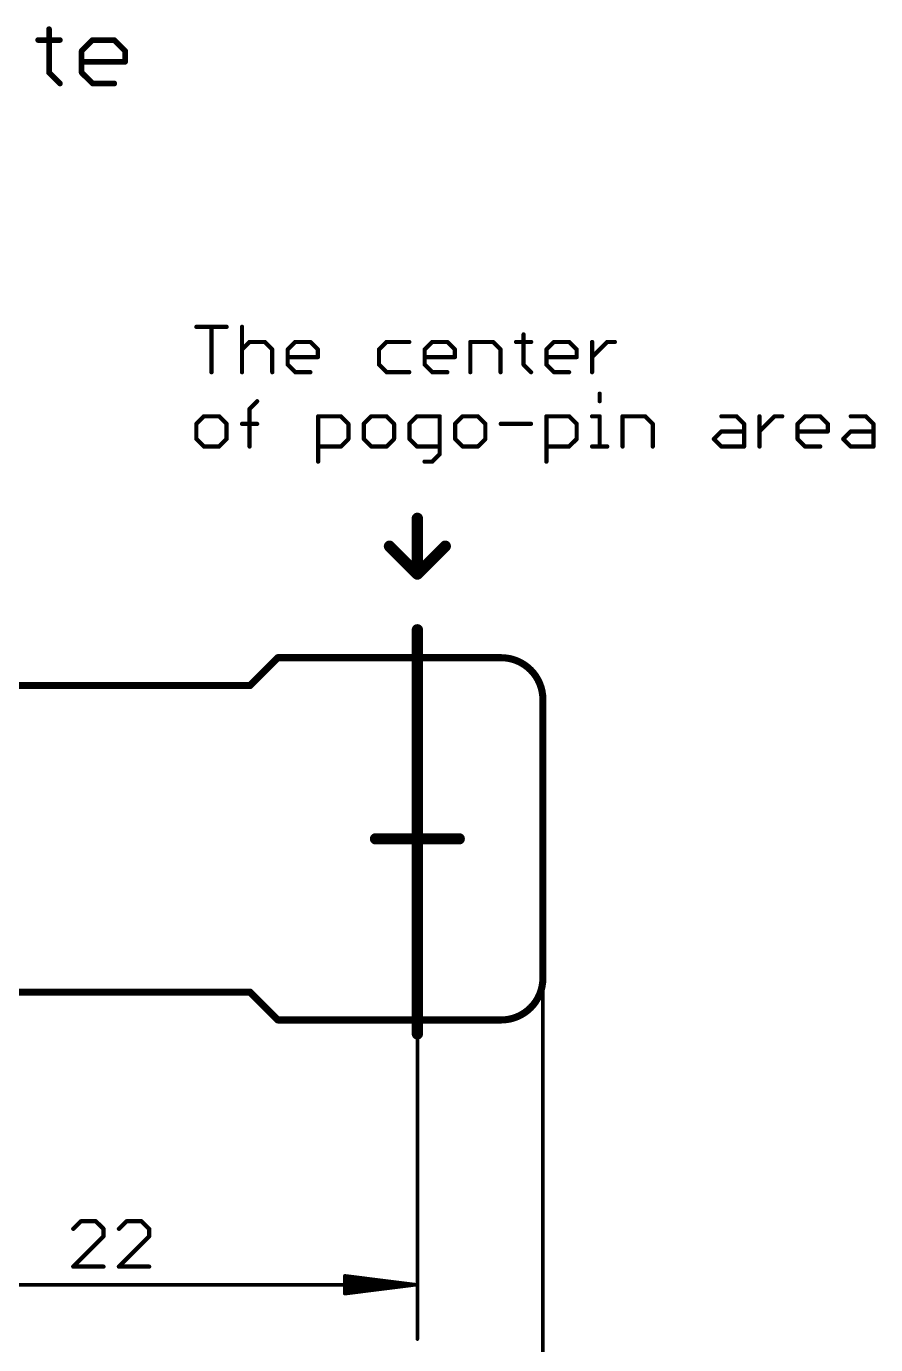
# Model space of a CAD drawing. Extents: x 0.5 to 91.4, y -23 to 48.9.
# Drawn here: x 60.98 to 91.43, y 0.85 to 48.15 of the extents above; entities that cross this region are included whole.
import ezdxf

# ---------------------------------------------------------------- set-up
doc = ezdxf.new("R2010")
doc.units = 0
doc.layers.add('20', color=214, linetype='CONTINUOUS')
doc.layers.add('51', color=251, linetype='CONTINUOUS')

msp = doc.modelspace()

# ---------------------------------------------------------------- linework, layer by layer
at = {"layer": '20', "const_width": 0.254}
for points in [[(70, 25.5), (69, 24.5)], [(78, 25.5), (70, 25.5)], [(69, 24.5), (58, 24.5)], [(79.5, 14), (79.5, 24)], [(58, 13.5), (69, 13.5)], [(69, 13.5), (70, 12.5)], [(70, 12.5), (78, 12.5)]]:
    msp.add_lwpolyline(points, dxfattribs=at)
at = {"layer": '20'}
for points, const_width in [([(70, 25.5635, 1), (70, 25.4365)], 0.127), ([(70.0449, 25.4551, 1), (69.9551, 25.5449)], 0.127), ([(79.5, 24, 0.4142), (78, 25.5)], 0.254), ([(78, 25.5635, 1), (78, 25.4365)], 0.127), ([(78, 25.4365, 1), (78, 25.5635)], 0.127), ([(68.9551, 24.5449, 1), (69.0449, 24.4551)], 0.127), ([(69, 24.4365, 1), (69, 24.5635)], 0.127), ([(79.5635, 24, 1), (79.4365, 24)], 0.127), ([(79.4365, 24, 1), (79.5635, 24)], 0.127), ([(78, 12.5, 0.4142), (79.5, 14)], 0.254), ([(79.5635, 14, 1), (79.4365, 14)], 0.127), ([(79.4365, 14, 1), (79.5635, 14)], 0.127), ([(69.0449, 13.5449, 1), (68.9551, 13.4551)], 0.127), ([(69, 13.4365, 1), (69, 13.5635)], 0.127), ([(70, 12.5635, 1), (70, 12.4365)], 0.127), ([(69.9551, 12.4551, 1), (70.0449, 12.5449)], 0.127), ([(78, 12.5635, 1), (78, 12.4365)], 0.127), ([(78, 12.4365, 1), (78, 12.5635)], 0.127)]:
    msp.add_lwpolyline(points, format="xyb", dxfattribs=dict(at, const_width=const_width))
at = {"layer": '51'}
for points, const_width in [([(61.7937, 48.0506), (61.7937, 46.4914)], 0.2032), ([(61.404, 47.6608), (62.1835, 47.6608)], 0.2032), ([(62.9631, 47.271), (63.3529, 47.6608)], 0.2032), ([(62.9631, 46.4914), (62.9631, 47.271)], 0.2032), ([(63.3529, 47.6608), (64.1325, 47.6608)], 0.2032), ([(64.1325, 47.6608), (64.5223, 47.271)], 0.2032), ([(64.5223, 47.271), (64.5223, 46.8812)], 0.2032), ([(64.5223, 46.8812), (62.9631, 46.8812)], 0.2032), ([(61.7937, 46.4914), (62.1835, 46.1016)], 0.2032), ([(63.3529, 46.1016), (62.9631, 46.4914)], 0.2032), ([(64.1325, 46.1016), (63.3529, 46.1016)], 0.2032), ([(67.0762, 37.3702), (68.1609, 37.3702)], 0.1524), ([(67.6185, 35.7432), (67.6185, 37.3702)], 0.1524), ([(68.7134, 37.3702), (68.7134, 35.7432)], 0.1524), ([(68.7134, 36.5567), (68.9845, 36.8279)], 0.1524), ([(68.9845, 36.8279), (69.5269, 36.8279)], 0.1524), ([(69.5269, 36.8279), (69.798, 36.5567)], 0.1524), ([(70.3505, 36.5567), (70.6217, 36.8279)], 0.1524), ([(70.6217, 36.8279), (71.164, 36.8279)], 0.1524), ([(71.164, 36.8279), (71.4352, 36.5567)], 0.1524), ([(73.896, 36.8279), (73.6248, 36.5567)], 0.1524), ([(74.7095, 36.8279), (73.896, 36.8279)], 0.1524), ([(75.262, 36.5567), (75.5331, 36.8279)], 0.1524), ([(75.5331, 36.8279), (76.0755, 36.8279)], 0.1524), ([(76.0755, 36.8279), (76.3466, 36.5567)], 0.1524), ([(76.8991, 35.7432), (76.8991, 36.8279)], 0.1524), ([(76.8991, 36.8279), (77.7126, 36.8279)], 0.1524), ([(77.7126, 36.8279), (77.9838, 36.5567)], 0.1524), ([(78.5363, 36.8279), (79.0786, 36.8279)], 0.1524), ([(78.8075, 37.099), (78.8075, 36.0144)], 0.1524), ([(79.6277, 36.5567), (79.8989, 36.8279)], 0.1524), ([(79.8989, 36.8279), (80.4412, 36.8279)], 0.1524), ([(80.4412, 36.8279), (80.7124, 36.5567)], 0.1524), ([(81.2649, 35.7432), (81.2649, 36.8279)], 0.1524), ([(81.2649, 36.2855), (81.8072, 36.8279)], 0.1524), ([(81.8072, 36.8279), (82.0784, 36.8279)], 0.1524), ([(69.798, 36.5567), (69.798, 35.7432)], 0.1524), ([(70.3505, 36.0144), (70.3505, 36.5567)], 0.1524), ([(71.4352, 36.5567), (71.4352, 36.2855)], 0.1524), ([(73.6248, 36.5567), (73.6248, 36.0144)], 0.1524), ([(75.262, 36.0144), (75.262, 36.5567)], 0.1524), ([(76.3466, 36.5567), (76.3466, 36.2855)], 0.1524), ([(77.9838, 36.5567), (77.9838, 35.7432)], 0.1524), ([(79.6277, 36.0144), (79.6277, 36.5567)], 0.1524), ([(80.7124, 36.5567), (80.7124, 36.2855)], 0.1524), ([(71.4352, 36.2855), (70.3505, 36.2855)], 0.1524), ([(70.6217, 35.7432), (70.3505, 36.0144)], 0.1524), ([(73.6248, 36.0144), (73.896, 35.7432)], 0.1524), ([(76.3466, 36.2855), (75.262, 36.2855)], 0.1524), ([(75.5331, 35.7432), (75.262, 36.0144)], 0.1524), ([(78.8075, 36.0144), (79.0786, 35.7432)], 0.1524), ([(80.7124, 36.2855), (79.6277, 36.2855)], 0.1524), ([(79.8989, 35.7432), (79.6277, 36.0144)], 0.1524), ([(71.164, 35.7432), (70.6217, 35.7432)], 0.1524), ([(73.896, 35.7432), (74.7095, 35.7432)], 0.1524), ([(76.0755, 35.7432), (75.5331, 35.7432)], 0.1524), ([(80.4412, 35.7432), (79.8989, 35.7432)], 0.1524), ([(81.5361, 34.9744), (81.5361, 34.7032)], 0.1524), ([(68.9845, 34.432), (69.2557, 34.7032)], 0.1524), ([(67.3474, 34.1609), (67.0762, 33.8897)], 0.1524), ([(67.8897, 34.1609), (67.3474, 34.1609)], 0.1524), ([(68.1609, 33.8897), (67.8897, 34.1609)], 0.1524), ([(68.9845, 33.0762), (68.9845, 34.432)], 0.1524), ([(71.442, 32.5339), (71.442, 34.1609)], 0.1524), ([(71.442, 34.1609), (72.2554, 34.1609)], 0.1524), ([(72.2554, 34.1609), (72.5266, 33.8897)], 0.1524), ([(73.3503, 34.1609), (73.0791, 33.8897)], 0.1524), ([(73.8926, 34.1609), (73.3503, 34.1609)], 0.1524), ([(74.1638, 33.8897), (73.8926, 34.1609)], 0.1524), ([(74.9874, 34.1609), (74.7163, 33.8897)], 0.1524), ([(75.8009, 34.1609), (74.9874, 34.1609)], 0.1524), ([(75.8009, 32.805), (75.8009, 34.1609)], 0.1524), ([(76.6246, 34.1609), (76.3534, 33.8897)], 0.1524), ([(77.1669, 34.1609), (76.6246, 34.1609)], 0.1524), ([(77.4381, 33.8897), (77.1669, 34.1609)], 0.1524), ([(79.6277, 32.5339), (79.6277, 34.1609)], 0.1524), ([(79.6277, 34.1609), (80.4412, 34.1609)], 0.1524), ([(80.4412, 34.1609), (80.7124, 33.8897)], 0.1524), ([(81.2649, 34.1609), (81.5361, 34.1609)], 0.1524), ([(81.5361, 34.1609), (81.5361, 33.0762)], 0.1524), ([(82.3563, 33.0762), (82.3563, 34.1609)], 0.1524), ([(82.3563, 34.1609), (83.1698, 34.1609)], 0.1524), ([(83.1698, 34.1609), (83.441, 33.8897)], 0.1524), ([(85.9018, 34.1609), (86.4441, 34.1609)], 0.1524), ([(86.4441, 34.1609), (86.7153, 33.8897)], 0.1524), ([(87.2678, 33.0762), (87.2678, 34.1609)], 0.1524), ([(87.2678, 33.6185), (87.8101, 34.1609)], 0.1524), ([(87.8101, 34.1609), (88.0813, 34.1609)], 0.1524), ([(88.6321, 33.8897), (88.9033, 34.1609)], 0.1524), ([(88.9033, 34.1609), (89.4456, 34.1609)], 0.1524), ([(89.4456, 34.1609), (89.7168, 33.8897)], 0.1524), ([(90.5404, 34.1609), (91.0827, 34.1609)], 0.1524), ([(91.0827, 34.1609), (91.3539, 33.8897)], 0.1524), ([(67.0762, 33.8897), (67.0762, 33.3474)], 0.1524), ([(68.1609, 33.3474), (68.1609, 33.8897)], 0.1524), ([(68.7134, 33.8897), (69.2557, 33.8897)], 0.1524), ([(72.5266, 33.8897), (72.5266, 33.3474)], 0.1524), ([(73.0791, 33.8897), (73.0791, 33.3474)], 0.1524), ([(74.1638, 33.3474), (74.1638, 33.8897)], 0.1524), ([(74.7163, 33.8897), (74.7163, 33.3474)], 0.1524), ([(76.3534, 33.8897), (76.3534, 33.3474)], 0.1524), ([(77.4381, 33.3474), (77.4381, 33.8897)], 0.1524), ([(77.9906, 33.8897), (79.0752, 33.8897)], 0.1524), ([(80.7124, 33.8897), (80.7124, 33.3474)], 0.1524), ([(83.441, 33.8897), (83.441, 33.0762)], 0.1524), ([(85.6306, 33.3474), (85.9018, 33.6185)], 0.1524), ([(85.9018, 33.6185), (86.7153, 33.6185)], 0.1524), ([(86.7153, 33.8897), (86.7153, 33.0762)], 0.1524), ([(88.6321, 33.3474), (88.6321, 33.8897)], 0.1524), ([(89.7168, 33.6185), (88.6321, 33.6185)], 0.1524), ([(89.7168, 33.8897), (89.7168, 33.6185)], 0.1524), ([(90.2692, 33.3474), (90.5404, 33.6185)], 0.1524), ([(90.5404, 33.6185), (91.3539, 33.6185)], 0.1524), ([(91.3539, 33.8897), (91.3539, 33.0762)], 0.1524), ([(67.0762, 33.3474), (67.3474, 33.0762)], 0.1524), ([(67.3474, 33.0762), (67.8897, 33.0762)], 0.1524), ([(67.8897, 33.0762), (68.1609, 33.3474)], 0.1524), ([(72.2554, 33.0762), (71.442, 33.0762)], 0.1524), ([(72.5266, 33.3474), (72.2554, 33.0762)], 0.1524), ([(73.0791, 33.3474), (73.3503, 33.0762)], 0.1524), ([(73.3503, 33.0762), (73.8926, 33.0762)], 0.1524), ([(73.8926, 33.0762), (74.1638, 33.3474)], 0.1524), ([(74.7163, 33.3474), (74.9874, 33.0762)], 0.1524), ([(74.9874, 33.0762), (75.8009, 33.0762)], 0.1524), ([(76.3534, 33.3474), (76.6246, 33.0762)], 0.1524), ([(76.6246, 33.0762), (77.1669, 33.0762)], 0.1524), ([(77.1669, 33.0762), (77.4381, 33.3474)], 0.1524), ([(80.4412, 33.0762), (79.6277, 33.0762)], 0.1524), ([(80.7124, 33.3474), (80.4412, 33.0762)], 0.1524), ([(81.2649, 33.0762), (81.8072, 33.0762)], 0.1524), ([(85.9018, 33.0762), (85.6306, 33.3474)], 0.1524), ([(86.7153, 33.0762), (85.9018, 33.0762)], 0.1524), ([(88.9033, 33.0762), (88.6321, 33.3474)], 0.1524), ([(89.4456, 33.0762), (88.9033, 33.0762)], 0.1524), ([(90.5404, 33.0762), (90.2692, 33.3474)], 0.1524), ([(91.3539, 33.0762), (90.5404, 33.0762)], 0.1524), ([(75.5298, 32.5339), (75.8009, 32.805)], 0.1524), ([(75.2586, 32.5339), (75.5298, 32.5339)], 0.1524), ([(75, 30.5), (75, 28.5)], 0.4064), ([(75, 28.5), (74, 29.5)], 0.4064), ([(75, 28.5), (76, 29.5)], 0.4064), ([(75, 26.5), (75, 12)], 0.4064), ([(79.5, 24), (79.5, -4.45)], 0.13), ([(73.5, 19), (76.5, 19)], 0.4064), ([(75, 19), (75, 1.05)], 0.13), ([(62.9326, 5.2777), (62.6615, 5.0065)], 0.1524), ([(63.4749, 5.2777), (62.9326, 5.2777)], 0.1524), ([(63.7461, 5.0065), (63.4749, 5.2777)], 0.1524), ([(64.5698, 5.2777), (64.2986, 5.0065)], 0.1524), ([(65.1121, 5.2777), (64.5698, 5.2777)], 0.1524), ([(65.3833, 5.0065), (65.1121, 5.2777)], 0.1524), ([(62.6615, 3.6507), (63.7461, 4.7354)], 0.1524), ([(63.7461, 4.7354), (63.7461, 5.0065)], 0.1524), ([(64.2986, 3.6507), (65.3833, 4.7354)], 0.1524), ([(65.3833, 4.7354), (65.3833, 5.0065)], 0.1524), ([(63.7461, 3.6507), (62.6615, 3.6507)], 0.1524), ([(65.3833, 3.6507), (64.2986, 3.6507)], 0.1524), ([(74.935, 3), (72.4, 3.3192)], 0.13), ([(72.4, 3.3192), (72.4, 2.6808)], 0.13), ([(74.935, 3), (72.4, 3.26)], 0.13), ([(53.065, 3), (74.935, 3)], 0.13), ([(74.935, 3), (72.4, 3.13)], 0.13), ([(72.4, 2.6808), (74.935, 3)], 0.13), ([(72.4, 2.87), (74.935, 3)], 0.13), ([(72.4, 2.74), (74.935, 3)], 0.13)]:
    msp.add_lwpolyline(points, dxfattribs=dict(at, const_width=const_width))
for points, const_width in [([(61.8445, 48.0506, 1), (61.7429, 48.0506)], 0.1016), ([(61.404, 47.7116, 1), (61.404, 47.61)], 0.1016), ([(62.1835, 47.61, 1), (62.1835, 47.7116)], 0.1016), ([(63.0139, 47.271, 1), (62.9123, 47.271)], 0.1016), ([(62.9272, 47.3069, 1), (62.9991, 47.2351)], 0.1016), ([(63.3529, 47.7116, 1), (63.3529, 47.61)], 0.1016), ([(63.3889, 47.6249, 1), (63.317, 47.6967)], 0.1016), ([(64.1685, 47.6967, 1), (64.0966, 47.6249)], 0.1016), ([(64.1325, 47.61, 1), (64.1325, 47.7116)], 0.1016), ([(64.5731, 47.271, 1), (64.4715, 47.271)], 0.1016), ([(64.4864, 47.2351, 1), (64.5583, 47.3069)], 0.1016), ([(62.9631, 46.932, 1), (62.9631, 46.8304)], 0.1016), ([(64.4715, 46.8812, 1), (64.5731, 46.8812)], 0.1016), ([(64.5223, 46.8304, 1), (64.5223, 46.932)], 0.1016), ([(61.8297, 46.5273, 1), (61.7578, 46.4555)], 0.1016), ([(61.7429, 46.4914, 1), (61.8445, 46.4914)], 0.1016), ([(62.9991, 46.5273, 1), (62.9272, 46.4555)], 0.1016), ([(62.9123, 46.4914, 1), (63.0139, 46.4914)], 0.1016), ([(62.1476, 46.0657, 1), (62.2195, 46.1375)], 0.1016), ([(63.3529, 46.1524, 1), (63.3529, 46.0508)], 0.1016), ([(63.317, 46.0657, 1), (63.3889, 46.1375)], 0.1016), ([(64.1325, 46.0508, 1), (64.1325, 46.1524)], 0.1016), ([(67.0762, 37.4083, 1), (67.0762, 37.3321)], 0.0762), ([(67.6566, 37.3702, 1), (67.5804, 37.3702)], 0.0762), ([(68.1609, 37.3321, 1), (68.1609, 37.4083)], 0.0762), ([(68.7515, 37.3702, 1), (68.6753, 37.3702)], 0.0762), ([(68.9845, 36.866, 1), (68.9845, 36.7898)], 0.0762), ([(69.0115, 36.8009, 1), (68.9576, 36.8548)], 0.0762), ([(69.5538, 36.8548, 1), (69.4999, 36.8009)], 0.0762), ([(69.5269, 36.7898, 1), (69.5269, 36.866)], 0.0762), ([(70.6217, 36.866, 1), (70.6217, 36.7898)], 0.0762), ([(70.6486, 36.8009, 1), (70.5947, 36.8548)], 0.0762), ([(71.1909, 36.8548, 1), (71.1371, 36.8009)], 0.0762), ([(71.164, 36.7898, 1), (71.164, 36.866)], 0.0762), ([(73.896, 36.866, 1), (73.896, 36.7898)], 0.0762), ([(73.9229, 36.8009, 1), (73.869, 36.8548)], 0.0762), ([(74.7095, 36.7898, 1), (74.7095, 36.866)], 0.0762), ([(75.5331, 36.866, 1), (75.5331, 36.7898)], 0.0762), ([(75.5601, 36.8009, 1), (75.5062, 36.8548)], 0.0762), ([(76.1024, 36.8548, 1), (76.0485, 36.8009)], 0.0762), ([(76.0755, 36.7898, 1), (76.0755, 36.866)], 0.0762), ([(76.9372, 36.8279, 1), (76.861, 36.8279)], 0.0762), ([(76.8991, 36.866, 1), (76.8991, 36.7898)], 0.0762), ([(77.7396, 36.8548, 1), (77.6857, 36.8009)], 0.0762), ([(77.7126, 36.7898, 1), (77.7126, 36.866)], 0.0762), ([(78.5363, 36.866, 1), (78.5363, 36.7898)], 0.0762), ([(78.8456, 37.099, 1), (78.7694, 37.099)], 0.0762), ([(79.0786, 36.7898, 1), (79.0786, 36.866)], 0.0762), ([(79.8989, 36.866, 1), (79.8989, 36.7898)], 0.0762), ([(79.9258, 36.8009, 1), (79.872, 36.8548)], 0.0762), ([(80.4682, 36.8548, 1), (80.4143, 36.8009)], 0.0762), ([(80.4412, 36.7898, 1), (80.4412, 36.866)], 0.0762), ([(81.303, 36.8279, 1), (81.2268, 36.8279)], 0.0762), ([(81.8072, 36.866, 1), (81.8072, 36.7898)], 0.0762), ([(81.8342, 36.8009, 1), (81.7803, 36.8548)], 0.0762), ([(82.0784, 36.7898, 1), (82.0784, 36.866)], 0.0762), ([(68.6864, 36.5836, 1), (68.7403, 36.5298)], 0.0762), ([(69.8361, 36.5567, 1), (69.7599, 36.5567)], 0.0762), ([(69.7711, 36.5298, 1), (69.825, 36.5836)], 0.0762), ([(70.3886, 36.5567, 1), (70.3124, 36.5567)], 0.0762), ([(70.3236, 36.5836, 1), (70.3775, 36.5298)], 0.0762), ([(71.4733, 36.5567, 1), (71.3971, 36.5567)], 0.0762), ([(71.4082, 36.5298, 1), (71.4621, 36.5836)], 0.0762), ([(73.6629, 36.5567, 1), (73.5867, 36.5567)], 0.0762), ([(73.5979, 36.5836, 1), (73.6518, 36.5298)], 0.0762), ([(75.3001, 36.5567, 1), (75.2239, 36.5567)], 0.0762), ([(75.235, 36.5836, 1), (75.2889, 36.5298)], 0.0762), ([(76.3847, 36.5567, 1), (76.3085, 36.5567)], 0.0762), ([(76.3197, 36.5298, 1), (76.3736, 36.5836)], 0.0762), ([(78.0219, 36.5567, 1), (77.9457, 36.5567)], 0.0762), ([(77.9569, 36.5298, 1), (78.0107, 36.5836)], 0.0762), ([(79.6658, 36.5567, 1), (79.5896, 36.5567)], 0.0762), ([(79.6008, 36.5836, 1), (79.6547, 36.5298)], 0.0762), ([(80.7505, 36.5567, 1), (80.6743, 36.5567)], 0.0762), ([(80.6854, 36.5298, 1), (80.7393, 36.5836)], 0.0762), ([(70.3505, 36.3236, 1), (70.3505, 36.2474)], 0.0762), ([(70.3775, 36.0413, 1), (70.3236, 35.9874)], 0.0762), ([(70.3124, 36.0144, 1), (70.3886, 36.0144)], 0.0762), ([(71.3971, 36.2855, 1), (71.4733, 36.2855)], 0.0762), ([(71.4352, 36.2474, 1), (71.4352, 36.3236)], 0.0762), ([(73.6518, 36.0413, 1), (73.5979, 35.9874)], 0.0762), ([(73.5867, 36.0144, 1), (73.6629, 36.0144)], 0.0762), ([(75.2889, 36.0413, 1), (75.235, 35.9874)], 0.0762), ([(75.262, 36.3236, 1), (75.262, 36.2474)], 0.0762), ([(75.2239, 36.0144, 1), (75.3001, 36.0144)], 0.0762), ([(76.3085, 36.2855, 1), (76.3847, 36.2855)], 0.0762), ([(76.3466, 36.2474, 1), (76.3466, 36.3236)], 0.0762), ([(78.8344, 36.0413, 1), (78.7805, 35.9874)], 0.0762), ([(78.7694, 36.0144, 1), (78.8456, 36.0144)], 0.0762), ([(79.6277, 36.3236, 1), (79.6277, 36.2474)], 0.0762), ([(79.6547, 36.0413, 1), (79.6008, 35.9874)], 0.0762), ([(79.5896, 36.0144, 1), (79.6658, 36.0144)], 0.0762), ([(80.6743, 36.2855, 1), (80.7505, 36.2855)], 0.0762), ([(80.7124, 36.2474, 1), (80.7124, 36.3236)], 0.0762), ([(81.2379, 36.3125, 1), (81.2918, 36.2586)], 0.0762), ([(67.5804, 35.7432, 1), (67.6566, 35.7432)], 0.0762), ([(68.6753, 35.7432, 1), (68.7515, 35.7432)], 0.0762), ([(69.7599, 35.7432, 1), (69.8361, 35.7432)], 0.0762), ([(70.6217, 35.7813, 1), (70.6217, 35.7051)], 0.0762), ([(70.5947, 35.7163, 1), (70.6486, 35.7701)], 0.0762), ([(71.164, 35.7051, 1), (71.164, 35.7813)], 0.0762), ([(73.896, 35.7813, 1), (73.896, 35.7051)], 0.0762), ([(73.869, 35.7163, 1), (73.9229, 35.7701)], 0.0762), ([(74.7095, 35.7051, 1), (74.7095, 35.7813)], 0.0762), ([(75.5331, 35.7813, 1), (75.5331, 35.7051)], 0.0762), ([(75.5062, 35.7163, 1), (75.5601, 35.7701)], 0.0762), ([(76.0755, 35.7051, 1), (76.0755, 35.7813)], 0.0762), ([(76.861, 35.7432, 1), (76.9372, 35.7432)], 0.0762), ([(77.9457, 35.7432, 1), (78.0219, 35.7432)], 0.0762), ([(79.0517, 35.7163, 1), (79.1056, 35.7701)], 0.0762), ([(79.8989, 35.7813, 1), (79.8989, 35.7051)], 0.0762), ([(79.872, 35.7163, 1), (79.9258, 35.7701)], 0.0762), ([(80.4412, 35.7051, 1), (80.4412, 35.7813)], 0.0762), ([(81.2268, 35.7432, 1), (81.303, 35.7432)], 0.0762), ([(81.5742, 34.9744, 1), (81.498, 34.9744)], 0.0762), ([(69.2826, 34.6762, 1), (69.2287, 34.7301)], 0.0762), ([(81.498, 34.7032, 1), (81.5742, 34.7032)], 0.0762), ([(67.3474, 34.199, 1), (67.3474, 34.1228)], 0.0762), ([(67.3743, 34.1339, 1), (67.3204, 34.1878)], 0.0762), ([(67.9166, 34.1878, 1), (67.8628, 34.1339)], 0.0762), ([(67.8897, 34.1228, 1), (67.8897, 34.199)], 0.0762), ([(69.0226, 34.432, 1), (68.9464, 34.432)], 0.0762), ([(68.9576, 34.459, 1), (69.0115, 34.4051)], 0.0762), ([(71.4801, 34.1609, 1), (71.4039, 34.1609)], 0.0762), ([(71.442, 34.199, 1), (71.442, 34.1228)], 0.0762), ([(72.2824, 34.1878, 1), (72.2285, 34.1339)], 0.0762), ([(72.2554, 34.1228, 1), (72.2554, 34.199)], 0.0762), ([(73.3503, 34.199, 1), (73.3503, 34.1228)], 0.0762), ([(73.3772, 34.1339, 1), (73.3233, 34.1878)], 0.0762), ([(73.9195, 34.1878, 1), (73.8657, 34.1339)], 0.0762), ([(73.8926, 34.1228, 1), (73.8926, 34.199)], 0.0762), ([(74.9874, 34.199, 1), (74.9874, 34.1228)], 0.0762), ([(75.0144, 34.1339, 1), (74.9605, 34.1878)], 0.0762), ([(75.839, 34.1609, 1), (75.7628, 34.1609)], 0.0762), ([(75.8009, 34.1228, 1), (75.8009, 34.199)], 0.0762), ([(76.6246, 34.199, 1), (76.6246, 34.1228)], 0.0762), ([(76.6515, 34.1339, 1), (76.5976, 34.1878)], 0.0762), ([(77.1939, 34.1878, 1), (77.14, 34.1339)], 0.0762), ([(77.1669, 34.1228, 1), (77.1669, 34.199)], 0.0762), ([(79.6658, 34.1609, 1), (79.5896, 34.1609)], 0.0762), ([(79.6277, 34.199, 1), (79.6277, 34.1228)], 0.0762), ([(80.4682, 34.1878, 1), (80.4143, 34.1339)], 0.0762), ([(80.4412, 34.1228, 1), (80.4412, 34.199)], 0.0762), ([(81.2649, 34.199, 1), (81.2649, 34.1228)], 0.0762), ([(81.5742, 34.1609, 1), (81.498, 34.1609)], 0.0762), ([(81.5361, 34.1228, 1), (81.5361, 34.199)], 0.0762), ([(82.3944, 34.1609, 1), (82.3182, 34.1609)], 0.0762), ([(82.3563, 34.199, 1), (82.3563, 34.1228)], 0.0762), ([(83.1968, 34.1878, 1), (83.1429, 34.1339)], 0.0762), ([(83.1698, 34.1228, 1), (83.1698, 34.199)], 0.0762), ([(85.9018, 34.199, 1), (85.9018, 34.1228)], 0.0762), ([(86.4711, 34.1878, 1), (86.4172, 34.1339)], 0.0762), ([(86.4441, 34.1228, 1), (86.4441, 34.199)], 0.0762), ([(87.3059, 34.1609, 1), (87.2297, 34.1609)], 0.0762), ([(87.8101, 34.199, 1), (87.8101, 34.1228)], 0.0762), ([(87.8371, 34.1339, 1), (87.7832, 34.1878)], 0.0762), ([(88.0813, 34.1228, 1), (88.0813, 34.199)], 0.0762), ([(88.9033, 34.199, 1), (88.9033, 34.1228)], 0.0762), ([(88.9302, 34.1339, 1), (88.8763, 34.1878)], 0.0762), ([(89.4725, 34.1878, 1), (89.4186, 34.1339)], 0.0762), ([(89.4456, 34.1228, 1), (89.4456, 34.199)], 0.0762), ([(90.5404, 34.199, 1), (90.5404, 34.1228)], 0.0762), ([(91.1097, 34.1878, 1), (91.0558, 34.1339)], 0.0762), ([(91.0827, 34.1228, 1), (91.0827, 34.199)], 0.0762), ([(67.1143, 33.8897, 1), (67.0381, 33.8897)], 0.0762), ([(67.0493, 33.9166, 1), (67.1031, 33.8628)], 0.0762), ([(68.199, 33.8897, 1), (68.1228, 33.8897)], 0.0762), ([(68.1339, 33.8628, 1), (68.1878, 33.9166)], 0.0762), ([(68.7134, 33.9278, 1), (68.7134, 33.8516)], 0.0762), ([(69.2557, 33.8516, 1), (69.2557, 33.9278)], 0.0762), ([(72.5647, 33.8897, 1), (72.4885, 33.8897)], 0.0762), ([(72.4997, 33.8628, 1), (72.5536, 33.9166)], 0.0762), ([(73.1172, 33.8897, 1), (73.041, 33.8897)], 0.0762), ([(73.0522, 33.9166, 1), (73.106, 33.8628)], 0.0762), ([(74.2019, 33.8897, 1), (74.1257, 33.8897)], 0.0762), ([(74.1368, 33.8628, 1), (74.1907, 33.9166)], 0.0762), ([(74.7544, 33.8897, 1), (74.6782, 33.8897)], 0.0762), ([(74.6893, 33.9166, 1), (74.7432, 33.8628)], 0.0762), ([(76.3915, 33.8897, 1), (76.3153, 33.8897)], 0.0762), ([(76.3265, 33.9166, 1), (76.3804, 33.8628)], 0.0762), ([(77.4762, 33.8897, 1), (77.4, 33.8897)], 0.0762), ([(77.4111, 33.8628, 1), (77.465, 33.9166)], 0.0762), ([(77.9906, 33.9278, 1), (77.9906, 33.8516)], 0.0762), ([(79.0752, 33.8516, 1), (79.0752, 33.9278)], 0.0762), ([(80.7505, 33.8897, 1), (80.6743, 33.8897)], 0.0762), ([(80.6854, 33.8628, 1), (80.7393, 33.9166)], 0.0762), ([(83.4791, 33.8897, 1), (83.4029, 33.8897)], 0.0762), ([(83.414, 33.8628, 1), (83.4679, 33.9166)], 0.0762), ([(85.9018, 33.6566, 1), (85.9018, 33.5804)], 0.0762), ([(85.9287, 33.5916, 1), (85.8749, 33.6455)], 0.0762), ([(86.7534, 33.8897, 1), (86.6772, 33.8897)], 0.0762), ([(86.6884, 33.8628, 1), (86.7422, 33.9166)], 0.0762), ([(86.7153, 33.5804, 1), (86.7153, 33.6566)], 0.0762), ([(87.2409, 33.6455, 1), (87.2947, 33.5916)], 0.0762), ([(88.6702, 33.8897, 1), (88.594, 33.8897)], 0.0762), ([(88.6051, 33.9166, 1), (88.659, 33.8628)], 0.0762), ([(88.6321, 33.6566, 1), (88.6321, 33.5804)], 0.0762), ([(89.7549, 33.8897, 1), (89.6787, 33.8897)], 0.0762), ([(89.6787, 33.6185, 1), (89.7549, 33.6185)], 0.0762), ([(89.6898, 33.8628, 1), (89.7437, 33.9166)], 0.0762), ([(89.7168, 33.5804, 1), (89.7168, 33.6566)], 0.0762), ([(90.5404, 33.6566, 1), (90.5404, 33.5804)], 0.0762), ([(90.5674, 33.5916, 1), (90.5135, 33.6455)], 0.0762), ([(91.392, 33.8897, 1), (91.3158, 33.8897)], 0.0762), ([(91.327, 33.8628, 1), (91.3808, 33.9166)], 0.0762), ([(91.3539, 33.5804, 1), (91.3539, 33.6566)], 0.0762), ([(67.1031, 33.3743, 1), (67.0493, 33.3204)], 0.0762), ([(67.0381, 33.3474, 1), (67.1143, 33.3474)], 0.0762), ([(67.3474, 33.1143, 1), (67.3474, 33.0381)], 0.0762), ([(67.3204, 33.0493, 1), (67.3743, 33.1031)], 0.0762), ([(67.8628, 33.1031, 1), (67.9166, 33.0493)], 0.0762), ([(67.8897, 33.0381, 1), (67.8897, 33.1143)], 0.0762), ([(68.1228, 33.3474, 1), (68.199, 33.3474)], 0.0762), ([(68.1878, 33.3204, 1), (68.1339, 33.3743)], 0.0762), ([(68.9464, 33.0762, 1), (69.0226, 33.0762)], 0.0762), ([(71.442, 33.1143, 1), (71.442, 33.0381)], 0.0762), ([(72.2285, 33.1031, 1), (72.2824, 33.0493)], 0.0762), ([(72.2554, 33.0381, 1), (72.2554, 33.1143)], 0.0762), ([(72.4885, 33.3474, 1), (72.5647, 33.3474)], 0.0762), ([(72.5535, 33.3204, 1), (72.4997, 33.3743)], 0.0762), ([(73.106, 33.3743, 1), (73.0522, 33.3204)], 0.0762), ([(73.041, 33.3474, 1), (73.1172, 33.3474)], 0.0762), ([(73.3503, 33.1143, 1), (73.3503, 33.0381)], 0.0762), ([(73.3233, 33.0493, 1), (73.3772, 33.1031)], 0.0762), ([(73.8657, 33.1031, 1), (73.9195, 33.0493)], 0.0762), ([(73.8926, 33.0381, 1), (73.8926, 33.1143)], 0.0762), ([(74.1257, 33.3474, 1), (74.2019, 33.3474)], 0.0762), ([(74.1907, 33.3204, 1), (74.1368, 33.3743)], 0.0762), ([(74.7432, 33.3743, 1), (74.6893, 33.3204)], 0.0762), ([(74.6782, 33.3474, 1), (74.7544, 33.3474)], 0.0762), ([(74.9874, 33.1143, 1), (74.9874, 33.0381)], 0.0762), ([(74.9605, 33.0493, 1), (75.0144, 33.1031)], 0.0762), ([(75.8009, 33.0381, 1), (75.8009, 33.1143)], 0.0762), ([(76.3804, 33.3743, 1), (76.3265, 33.3204)], 0.0762), ([(76.3153, 33.3474, 1), (76.3915, 33.3474)], 0.0762), ([(76.6246, 33.1143, 1), (76.6246, 33.0381)], 0.0762), ([(76.5976, 33.0493, 1), (76.6515, 33.1031)], 0.0762), ([(77.14, 33.1031, 1), (77.1939, 33.0493)], 0.0762), ([(77.1669, 33.0381, 1), (77.1669, 33.1143)], 0.0762), ([(77.4, 33.3474, 1), (77.4762, 33.3474)], 0.0762), ([(77.465, 33.3204, 1), (77.4111, 33.3743)], 0.0762), ([(79.6277, 33.1143, 1), (79.6277, 33.0381)], 0.0762), ([(80.4143, 33.1031, 1), (80.4682, 33.0493)], 0.0762), ([(80.4412, 33.0381, 1), (80.4412, 33.1143)], 0.0762), ([(80.6743, 33.3474, 1), (80.7505, 33.3474)], 0.0762), ([(80.7393, 33.3204, 1), (80.6855, 33.3743)], 0.0762), ([(81.2649, 33.1143, 1), (81.2649, 33.0381)], 0.0762), ([(81.498, 33.0762, 1), (81.5742, 33.0762)], 0.0762), ([(81.8072, 33.0381, 1), (81.8072, 33.1143)], 0.0762), ([(82.3182, 33.0762, 1), (82.3944, 33.0762)], 0.0762), ([(83.4029, 33.0762, 1), (83.4791, 33.0762)], 0.0762), ([(85.6576, 33.3743, 1), (85.6037, 33.3204)], 0.0762), ([(85.6037, 33.3743, 1), (85.6576, 33.3204)], 0.0762), ([(85.9018, 33.1143, 1), (85.9018, 33.0381)], 0.0762), ([(85.8749, 33.0493, 1), (85.9287, 33.1031)], 0.0762), ([(86.6772, 33.0762, 1), (86.7534, 33.0762)], 0.0762), ([(86.7153, 33.0381, 1), (86.7153, 33.1143)], 0.0762), ([(87.2297, 33.0762, 1), (87.3059, 33.0762)], 0.0762), ([(88.659, 33.3743, 1), (88.6051, 33.3204)], 0.0762), ([(88.594, 33.3474, 1), (88.6702, 33.3474)], 0.0762), ([(88.9033, 33.1143, 1), (88.9033, 33.0381)], 0.0762), ([(88.8763, 33.0493, 1), (88.9302, 33.1031)], 0.0762), ([(89.4456, 33.0381, 1), (89.4456, 33.1143)], 0.0762), ([(90.2962, 33.3743, 1), (90.2423, 33.3204)], 0.0762), ([(90.2423, 33.3743, 1), (90.2962, 33.3204)], 0.0762), ([(90.5404, 33.1143, 1), (90.5404, 33.0381)], 0.0762), ([(90.5135, 33.0493, 1), (90.5674, 33.1031)], 0.0762), ([(91.3158, 33.0762, 1), (91.392, 33.0762)], 0.0762), ([(91.3539, 33.0381, 1), (91.3539, 33.1143)], 0.0762), ([(75.7628, 32.805, 1), (75.839, 32.805)], 0.0762), ([(75.8279, 32.7781, 1), (75.774, 32.832)], 0.0762), ([(71.4039, 32.5339, 1), (71.4801, 32.5339)], 0.0762), ([(75.2586, 32.572, 1), (75.2586, 32.4958)], 0.0762), ([(75.5028, 32.5608, 1), (75.5567, 32.5069)], 0.0762), ([(75.5298, 32.4958, 1), (75.5298, 32.572)], 0.0762), ([(79.5896, 32.5339, 1), (79.6658, 32.5339)], 0.0762), ([(75.1016, 30.5, 1), (74.8984, 30.5)], 0.2032), ([(74.0718, 29.5718, 1), (73.9282, 29.4282)], 0.2032), ([(76.0718, 29.4282, 1), (75.9282, 29.5718)], 0.2032), ([(74.8984, 28.5, 1), (75.1016, 28.5)], 0.2032), ([(74.9282, 28.5718, 1), (75.0718, 28.4282)], 0.2032), ([(74.9282, 28.4282, 1), (75.0718, 28.5718)], 0.2032), ([(75.1016, 26.5, 1), (74.8984, 26.5)], 0.2032), ([(79.5325, 24, 1), (79.4675, 24)], 0.065), ([(73.5, 19.1016, 1), (73.5, 18.8984)], 0.2032), ([(75.0325, 19, 1), (74.9675, 19)], 0.065), ([(76.5, 18.8984, 1), (76.5, 19.1016)], 0.2032), ([(74.8984, 12, 1), (75.1016, 12)], 0.2032), ([(62.9326, 5.3158, 1), (62.9326, 5.2396)], 0.0762), ([(62.9596, 5.2507, 1), (62.9057, 5.3046)], 0.0762), ([(63.5019, 5.3046, 1), (63.448, 5.2507)], 0.0762), ([(63.4749, 5.2396, 1), (63.4749, 5.3158)], 0.0762), ([(64.5698, 5.3158, 1), (64.5698, 5.2396)], 0.0762), ([(64.5967, 5.2507, 1), (64.5428, 5.3046)], 0.0762), ([(65.139, 5.3046, 1), (65.0852, 5.2507)], 0.0762), ([(65.1121, 5.2396, 1), (65.1121, 5.3158)], 0.0762), ([(62.6345, 5.0335, 1), (62.6884, 4.9796)], 0.0762), ([(63.7842, 5.0065, 1), (63.708, 5.0065)], 0.0762), ([(63.708, 4.7354, 1), (63.7842, 4.7354)], 0.0762), ([(63.7192, 4.9796, 1), (63.773, 5.0335)], 0.0762), ([(63.7731, 4.7084, 1), (63.7192, 4.7623)], 0.0762), ([(64.2717, 5.0335, 1), (64.3255, 4.9796)], 0.0762), ([(65.4214, 5.0065, 1), (65.3452, 5.0065)], 0.0762), ([(65.3452, 4.7354, 1), (65.4214, 4.7354)], 0.0762), ([(65.3563, 4.9796, 1), (65.4102, 5.0335)], 0.0762), ([(65.4102, 4.7084, 1), (65.3563, 4.7623)], 0.0762), ([(62.6615, 3.6888, 1), (62.6615, 3.6126)], 0.0762), ([(62.6345, 3.6776, 1), (62.6884, 3.6238)], 0.0762), ([(63.7461, 3.6126, 1), (63.7461, 3.6888)], 0.0762), ([(64.2986, 3.6888, 1), (64.2986, 3.6126)], 0.0762), ([(64.2717, 3.6776, 1), (64.3255, 3.6238)], 0.0762), ([(65.3833, 3.6126, 1), (65.3833, 3.6888)], 0.0762), ([(72.4041, 3.3515, 1), (72.3959, 3.287)], 0.065), ([(72.4325, 3.3192, 1), (72.3675, 3.3192)], 0.065), ([(72.4033, 3.2923, 1), (72.3967, 3.2277)], 0.065), ([(72.4017, 3.1625, 1), (72.3983, 3.0975)], 0.065), ([(72.3983, 2.9025, 1), (72.4017, 2.8375)], 0.065), ([(74.9391, 2.9678, 1), (74.9309, 3.0322)], 0.065), ([(74.9309, 2.9678, 1), (74.9391, 3.0322)], 0.065), ([(74.9383, 2.9677, 1), (74.9317, 3.0323)], 0.065), ([(74.9317, 2.9677, 1), (74.9383, 3.0323)], 0.065), ([(74.9333, 2.9675, 1), (74.9367, 3.0325)], 0.065), ([(74.9367, 2.9675, 1), (74.9333, 3.0325)], 0.065), ([(74.935, 2.9675, 1), (74.935, 3.0325)], 0.065), ([(72.3967, 2.7723, 1), (72.4033, 2.7077)], 0.065), ([(72.3959, 2.713, 1), (72.4041, 2.6485)], 0.065), ([(72.3675, 2.6808, 1), (72.4325, 2.6808)], 0.065), ([(74.9675, 1.05, 1), (75.0325, 1.05)], 0.065)]:
    msp.add_lwpolyline(points, format="xyb", dxfattribs=dict(at, const_width=const_width))

doc.saveas('drawing.dxf')
